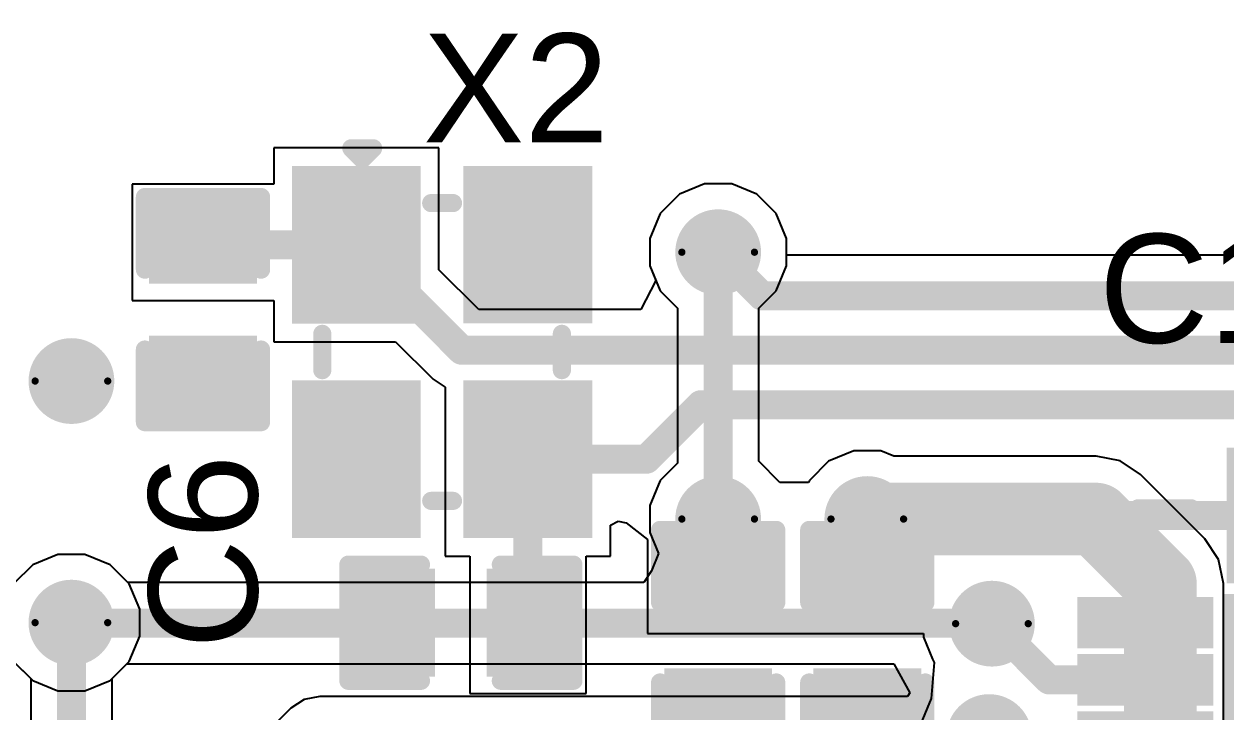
# Model space of a CAD drawing. Header units: inches. Extents: x -18 to 345, y -18 to 43.
# Drawn here: x -10.8 to -2.39, y 8.47 to 13.28 of the extents above; entities that cross this region are included whole.
import ezdxf

# ---------------------------------------------------------------- set-up
doc = ezdxf.new("R2010")
doc.units = ezdxf.units.IN
for name, color, linetype in [('Board Outline', 216, 'Continuous'), ('Bottom Layer', 5, 'Continuous'), ('Drill Drawing', 1, 'Continuous'), ('Top Layer', 1, 'Continuous'), ('Top Overlay', 2, 'Continuous'), ('Top Paste', 8, 'Continuous'), ('Top Solder', 216, 'Continuous'), ('Via Holes', 16, 'Continuous')]:
    doc.layers.add(name, color=color, linetype=linetype)
doc.styles.add('Arial', font='', dxfattribs={"height": 0.2})
doc.styles.get('Arial').set_extended_font_data('Arial')

# ---------------------------------------------------------------- blocks, each defined once
blk = doc.blocks.new('SMD2016_4P_3')
at = {"layer": 'Top Layer'}
for points in [[(-1.2500483, 0.1998725999999999), (-1.2500483, 0.9998709999999998), (-0.2500503000000001, 0.9998709999999998), (-0.2500502999999999, 0.1998726000000001)], [(0.2500528400000001, 0.2000249999999999), (0.2500528399999999, 1.0000234), (1.25005084, 1.0000234), (1.25005084, 0.2000250000000001)], [(-1.2499467, -1.0000234), (-1.2499467, -0.2000250000000001), (-0.2499487000000001, -0.2000249999999999), (-0.2499486999999999, -1.0000234)], [(0.2500528400000001, -0.9998709999999998), (0.2500528399999999, -0.1998726000000001), (1.25005084, -0.1998725999999999), (1.25005084, -0.9998709999999998)]]:
    blk.add_hatch(color=1, dxfattribs=at).paths.add_polyline_path(points)
at = {"layer": 'Top Paste'}
for points in [[(-1.2500483, 0.1998725999999999), (-1.2500483, 0.9998709999999998), (-0.2500503000000001, 0.9998709999999998), (-0.2500502999999999, 0.1998726000000001)], [(0.2500528400000001, 0.2000249999999999), (0.2500528399999999, 1.0000234), (1.25005084, 1.0000234), (1.25005084, 0.2000250000000001)], [(-1.2499467, -1.0000234), (-1.2499467, -0.2000250000000001), (-0.2499487000000001, -0.2000249999999999), (-0.2499486999999999, -1.0000234)], [(0.2500528400000001, -0.9998709999999998), (0.2500528399999999, -0.1998726000000001), (1.25005084, -0.1998725999999999), (1.25005084, -0.9998709999999998)]]:
    blk.add_hatch(color=8, dxfattribs=at).paths.add_polyline_path(points)
at = {"layer": 'Top Solder'}
for points in [[(-1.3008483, 0.1490725999999999), (-1.3008483, 1.050671), (-0.1992503, 1.050671), (-0.1992502999999999, 0.1490726000000001)], [(0.1992528400000001, 0.1492249999999999), (0.1992528399999999, 1.0508234), (1.30085084, 1.0508234), (1.30085084, 0.1492250000000001)], [(-1.3007467, -1.0508234), (-1.3007467, -0.1492250000000001), (-0.1991487000000001, -0.1492249999999999), (-0.1991486999999999, -1.0508234)], [(0.1992528400000001, -1.050671), (0.1992528399999999, -0.1490726000000001), (1.30085084, -0.1490725999999999), (1.30085084, -1.050671)]]:
    blk.add_hatch(color=216, dxfattribs=at).paths.add_polyline_path(points)
at = {"layer": 'Top Overlay', "const_width": 0.127}
for points in [[(0.127, 0.8382), (-0.127, 0.8382)], [(-1.0414, -0.0762), (-1.0414, 0.0762)], [(1.04140254, -0.0760476), (1.04140254, 0.0763524)], [(-1.3486765, -0.5588), (-1.4248765, -0.4826)], [(-1.4248765, -0.635), (-1.4248765, -0.4826)], [(-1.4248765, -0.635), (-1.3486765, -0.5588)], [(0.1271016, -0.8383524), (-0.1268984, -0.8383524)]]:
    blk.add_lwpolyline(points, dxfattribs=at)
at = {"layer": 'Top Overlay', "const_width": 0.0635}
for points in [[(-0.15875, 0.8382, 1), (-0.09525, 0.8382, 1)], [(0.09525, 0.8382, 1), (0.15875, 0.8382, 1)], [(-1.07315, 0.0762, 1), (-1.00965, 0.0762, 1)], [(1.00965254, 0.0763524, 1), (1.07315254, 0.0763524, 1)], [(-1.07315, -0.0762, 1), (-1.00965, -0.0762, 1)], [(1.00965254, -0.0760476, 1), (1.07315254, -0.0760476, 1)], [(-1.4566265, -0.4826, 1), (-1.3931265, -0.4826, 1)], [(-1.4566265, -0.4826, 1), (-1.3931265, -0.4826, 1)], [(-1.3804265, -0.5588, 1), (-1.3169265, -0.5588, 1)], [(-1.3804265, -0.5588, 1), (-1.3169265, -0.5588, 1)], [(-1.4566265, -0.635, 1), (-1.3931265, -0.635, 1)], [(-1.4566265, -0.635, 1), (-1.3931265, -0.635, 1)], [(-0.1586484, -0.8383524, 1), (-0.0951484, -0.8383524, 1)], [(0.0953516, -0.8383524, 1), (0.1588516, -0.8383524, 1)]]:
    blk.add_lwpolyline(points, format="xyb", close=True, dxfattribs=at)
blk = doc.blocks.new('QFN_48_EP_6_6__6')
at = {"layer": 'Top Layer'}
for points in [[(-2.31000046, 3.35500218), (-2.0900009, 3.35500218), (-2.0900009, 2.54500126), (-2.31000046, 2.54500126)], [(-1.90999872, 3.35500218), (-1.68999916, 3.35500218), (-1.68999916, 2.54500126), (-1.90999872, 2.54500126)], [(-1.50999952, 3.35500218), (-1.28999996, 3.35500218), (-1.28999996, 2.54500126), (-1.50999952, 2.54500126)], [(-1.11000032, 3.35500218), (-0.89000076, 3.35500218), (-0.89000076, 2.54500126), (-1.11000032, 2.54500126)], [(-0.7099985799999999, 3.35500218), (-0.48999902, 3.35500218), (-0.48999902, 2.54500126), (-0.7099985799999999, 2.54500126)], [(-0.30999938, 3.35500218), (-0.08999982, 3.35500218), (-0.08999982, 2.54500126), (-0.30999938, 2.54500126)], [(0.08999982, 3.35500218), (0.30999938, 3.35500218), (0.30999938, 2.54500126), (0.08999982, 2.54500126)], [(0.48999902, 3.35500218), (0.7099985799999999, 3.35500218), (0.7099985799999999, 2.54500126), (0.48999902, 2.54500126)], [(0.89000076, 3.35500218), (1.11000032, 3.35500218), (1.11000032, 2.54500126), (0.89000076, 2.54500126)], [(1.28999996, 3.35500218), (1.50999952, 3.35500218), (1.50999952, 2.54500126), (1.28999996, 2.54500126)], [(1.68999916, 3.35500218), (1.90999872, 3.35500218), (1.90999872, 2.54500126), (1.68999916, 2.54500126)], [(2.0900009, 3.35500218), (2.31000046, 3.35500218), (2.31000046, 2.54500126), (2.0900009, 2.54500126)], [(-3.35499964, 2.310003), (-2.54499872, 2.310003), (-2.54499872, 2.09000344), (-3.35499964, 2.09000344)], [(-2.30000048, 2.30000302), (2.30000048, 2.30000302), (2.30000048, -2.29999794), (-2.30000048, -2.29999794)], [(2.54499872, 2.310003), (3.35499964, 2.310003), (3.35499964, 2.09000344), (2.54499872, 2.09000344)], [(-3.35499964, 1.91000126), (-2.54499872, 1.91000126), (-2.54499872, 1.6900017), (-3.35499964, 1.6900017)], [(2.54499872, 1.91000126), (3.35499964, 1.91000126), (3.35499964, 1.6900017), (2.54499872, 1.6900017)], [(-3.35499964, 1.51000206), (-2.54499872, 1.51000206), (-2.54499872, 1.2900025), (-3.35499964, 1.2900025)], [(2.54499872, 1.51000206), (3.35499964, 1.51000206), (3.35499964, 1.2900025), (2.54499872, 1.2900025)], [(-3.35499964, 1.11000286), (-2.54499872, 1.11000286), (-2.54499872, 0.8900032999999999), (-3.35499964, 0.8900032999999999)], [(2.54499872, 1.11000286), (3.35499964, 1.11000286), (3.35499964, 0.8900032999999999), (2.54499872, 0.8900032999999999)], [(-3.35499964, 0.7100011199999999), (-2.54499872, 0.7100011199999999), (-2.54499872, 0.49000156), (-3.35499964, 0.49000156)], [(2.54499872, 0.7100011199999999), (3.35499964, 0.7100011199999999), (3.35499964, 0.49000156), (2.54499872, 0.49000156)], [(-3.35499964, 0.31000192), (-2.54499872, 0.31000192), (-2.54499872, 0.09000236), (-3.35499964, 0.09000236)], [(2.54499872, 0.31000192), (3.35499964, 0.31000192), (3.35499964, 0.09000236), (2.54499872, 0.09000236)], [(-3.35499964, -0.08999728), (-2.54499872, -0.08999728), (-2.54499872, -0.30999684), (-3.35499964, -0.30999684)], [(2.54499872, -0.08999728), (3.35499964, -0.08999728), (3.35499964, -0.30999684), (2.54499872, -0.30999684)], [(-3.35499964, -0.48999648), (-2.54499872, -0.48999648), (-2.54499872, -0.7099960399999999), (-3.35499964, -0.7099960399999999)], [(2.54499872, -0.48999648), (3.35499964, -0.48999648), (3.35499964, -0.7099960399999999), (2.54499872, -0.7099960399999999)], [(-3.35499964, -0.8899982200000001), (-2.54499872, -0.8899982200000001), (-2.54499872, -1.10999778), (-3.35499964, -1.10999778)], [(2.54499872, -0.8899982200000001), (3.35499964, -0.8899982200000001), (3.35499964, -1.10999778), (2.54499872, -1.10999778)], [(-3.35499964, -1.28999742), (-2.54499872, -1.28999742), (-2.54499872, -1.50999698), (-3.35499964, -1.50999698)], [(2.54499872, -1.28999742), (3.35499964, -1.28999742), (3.35499964, -1.50999698), (2.54499872, -1.50999698)], [(-3.35499964, -1.68999662), (-2.54499872, -1.68999662), (-2.54499872, -1.90999618), (-3.35499964, -1.90999618)], [(2.54499872, -1.68999662), (3.35499964, -1.68999662), (3.35499964, -1.90999618), (2.54499872, -1.90999618)], [(-3.35499964, -2.08999836), (-2.54499872, -2.08999836), (-2.54499872, -2.30999792), (-3.35499964, -2.30999792)], [(2.54499872, -2.08999836), (3.35499964, -2.08999836), (3.35499964, -2.30999792), (2.54499872, -2.30999792)], [(-2.31000046, -2.54499618), (-2.0900009, -2.54499618), (-2.0900009, -3.3549971), (-2.31000046, -3.3549971)], [(-1.90999872, -2.54499618), (-1.68999916, -2.54499618), (-1.68999916, -3.3549971), (-1.90999872, -3.3549971)], [(-1.50999952, -2.54499618), (-1.28999996, -2.54499618), (-1.28999996, -3.3549971), (-1.50999952, -3.3549971)], [(-1.11000032, -2.54499618), (-0.89000076, -2.54499618), (-0.89000076, -3.3549971), (-1.11000032, -3.3549971)], [(-0.7099985799999999, -2.54499618), (-0.48999902, -2.54499618), (-0.48999902, -3.3549971), (-0.7099985799999999, -3.3549971)], [(-0.30999938, -2.54499618), (-0.08999982, -2.54499618), (-0.08999982, -3.3549971), (-0.30999938, -3.3549971)], [(0.08999982, -2.54499618), (0.30999938, -2.54499618), (0.30999938, -3.3549971), (0.08999982, -3.3549971)], [(0.48999902, -2.54499618), (0.7099985799999999, -2.54499618), (0.7099985799999999, -3.3549971), (0.48999902, -3.3549971)], [(0.89000076, -2.54499618), (1.11000032, -2.54499618), (1.11000032, -3.3549971), (0.89000076, -3.3549971)], [(1.28999996, -2.54499618), (1.50999952, -2.54499618), (1.50999952, -3.3549971), (1.28999996, -3.3549971)], [(1.68999916, -2.54499618), (1.90999872, -2.54499618), (1.90999872, -3.3549971), (1.68999916, -3.3549971)], [(2.0900009, -2.54499618), (2.31000046, -2.54499618), (2.31000046, -3.3549971), (2.0900009, -3.3549971)]]:
    blk.add_hatch(color=1, dxfattribs=at).paths.add_polyline_path(points)
at = {"layer": 'Top Paste'}
for points in [[(-2.31000046, 3.35500218), (-2.0900009, 3.35500218), (-2.0900009, 2.54500126), (-2.31000046, 2.54500126)], [(-1.90999872, 3.35500218), (-1.68999916, 3.35500218), (-1.68999916, 2.54500126), (-1.90999872, 2.54500126)], [(-1.50999952, 3.35500218), (-1.28999996, 3.35500218), (-1.28999996, 2.54500126), (-1.50999952, 2.54500126)], [(-1.11000032, 3.35500218), (-0.89000076, 3.35500218), (-0.89000076, 2.54500126), (-1.11000032, 2.54500126)], [(-0.7099985799999999, 3.35500218), (-0.48999902, 3.35500218), (-0.48999902, 2.54500126), (-0.7099985799999999, 2.54500126)], [(-0.30999938, 3.35500218), (-0.08999982, 3.35500218), (-0.08999982, 2.54500126), (-0.30999938, 2.54500126)], [(0.08999982, 3.35500218), (0.30999938, 3.35500218), (0.30999938, 2.54500126), (0.08999982, 2.54500126)], [(0.48999902, 3.35500218), (0.7099985799999999, 3.35500218), (0.7099985799999999, 2.54500126), (0.48999902, 2.54500126)], [(0.89000076, 3.35500218), (1.11000032, 3.35500218), (1.11000032, 2.54500126), (0.89000076, 2.54500126)], [(1.28999996, 3.35500218), (1.50999952, 3.35500218), (1.50999952, 2.54500126), (1.28999996, 2.54500126)], [(1.68999916, 3.35500218), (1.90999872, 3.35500218), (1.90999872, 2.54500126), (1.68999916, 2.54500126)], [(2.0900009, 3.35500218), (2.31000046, 3.35500218), (2.31000046, 2.54500126), (2.0900009, 2.54500126)], [(-3.35499964, 2.310003), (-2.54499872, 2.310003), (-2.54499872, 2.09000344), (-3.35499964, 2.09000344)], [(2.54499872, 2.310003), (3.35499964, 2.310003), (3.35499964, 2.09000344), (2.54499872, 2.09000344)], [(-3.35499964, 1.91000126), (-2.54499872, 1.91000126), (-2.54499872, 1.6900017), (-3.35499964, 1.6900017)], [(2.54499872, 1.91000126), (3.35499964, 1.91000126), (3.35499964, 1.6900017), (2.54499872, 1.6900017)], [(-3.35499964, 1.51000206), (-2.54499872, 1.51000206), (-2.54499872, 1.2900025), (-3.35499964, 1.2900025)], [(2.54499872, 1.51000206), (3.35499964, 1.51000206), (3.35499964, 1.2900025), (2.54499872, 1.2900025)], [(-3.35499964, 1.11000286), (-2.54499872, 1.11000286), (-2.54499872, 0.8900032999999999), (-3.35499964, 0.8900032999999999)], [(2.54499872, 1.11000286), (3.35499964, 1.11000286), (3.35499964, 0.8900032999999999), (2.54499872, 0.8900032999999999)], [(-3.35499964, 0.7100011199999999), (-2.54499872, 0.7100011199999999), (-2.54499872, 0.49000156), (-3.35499964, 0.49000156)], [(2.54499872, 0.7100011199999999), (3.35499964, 0.7100011199999999), (3.35499964, 0.49000156), (2.54499872, 0.49000156)], [(-3.35499964, 0.31000192), (-2.54499872, 0.31000192), (-2.54499872, 0.09000236), (-3.35499964, 0.09000236)], [(2.54499872, 0.31000192), (3.35499964, 0.31000192), (3.35499964, 0.09000236), (2.54499872, 0.09000236)], [(-3.35499964, -0.08999728), (-2.54499872, -0.08999728), (-2.54499872, -0.30999684), (-3.35499964, -0.30999684)], [(2.54499872, -0.08999728), (3.35499964, -0.08999728), (3.35499964, -0.30999684), (2.54499872, -0.30999684)], [(-3.35499964, -0.48999648), (-2.54499872, -0.48999648), (-2.54499872, -0.7099960399999999), (-3.35499964, -0.7099960399999999)], [(2.54499872, -0.48999648), (3.35499964, -0.48999648), (3.35499964, -0.7099960399999999), (2.54499872, -0.7099960399999999)], [(-3.35499964, -0.8899982200000001), (-2.54499872, -0.8899982200000001), (-2.54499872, -1.10999778), (-3.35499964, -1.10999778)], [(2.54499872, -0.8899982200000001), (3.35499964, -0.8899982200000001), (3.35499964, -1.10999778), (2.54499872, -1.10999778)], [(-3.35499964, -1.28999742), (-2.54499872, -1.28999742), (-2.54499872, -1.50999698), (-3.35499964, -1.50999698)], [(2.54499872, -1.28999742), (3.35499964, -1.28999742), (3.35499964, -1.50999698), (2.54499872, -1.50999698)], [(-3.35499964, -1.68999662), (-2.54499872, -1.68999662), (-2.54499872, -1.90999618), (-3.35499964, -1.90999618)], [(2.54499872, -1.68999662), (3.35499964, -1.68999662), (3.35499964, -1.90999618), (2.54499872, -1.90999618)], [(-3.35499964, -2.08999836), (-2.54499872, -2.08999836), (-2.54499872, -2.30999792), (-3.35499964, -2.30999792)], [(2.54499872, -2.08999836), (3.35499964, -2.08999836), (3.35499964, -2.30999792), (2.54499872, -2.30999792)], [(-2.31000046, -2.54499618), (-2.0900009, -2.54499618), (-2.0900009, -3.3549971), (-2.31000046, -3.3549971)], [(-1.90999872, -2.54499618), (-1.68999916, -2.54499618), (-1.68999916, -3.3549971), (-1.90999872, -3.3549971)], [(-1.50999952, -2.54499618), (-1.28999996, -2.54499618), (-1.28999996, -3.3549971), (-1.50999952, -3.3549971)], [(-1.11000032, -2.54499618), (-0.89000076, -2.54499618), (-0.89000076, -3.3549971), (-1.11000032, -3.3549971)], [(-0.7099985799999999, -2.54499618), (-0.48999902, -2.54499618), (-0.48999902, -3.3549971), (-0.7099985799999999, -3.3549971)], [(-0.30999938, -2.54499618), (-0.08999982, -2.54499618), (-0.08999982, -3.3549971), (-0.30999938, -3.3549971)], [(0.08999982, -2.54499618), (0.30999938, -2.54499618), (0.30999938, -3.3549971), (0.08999982, -3.3549971)], [(0.48999902, -2.54499618), (0.7099985799999999, -2.54499618), (0.7099985799999999, -3.3549971), (0.48999902, -3.3549971)], [(0.89000076, -2.54499618), (1.11000032, -2.54499618), (1.11000032, -3.3549971), (0.89000076, -3.3549971)], [(1.28999996, -2.54499618), (1.50999952, -2.54499618), (1.50999952, -3.3549971), (1.28999996, -3.3549971)], [(1.68999916, -2.54499618), (1.90999872, -2.54499618), (1.90999872, -3.3549971), (1.68999916, -3.3549971)], [(2.0900009, -2.54499618), (2.31000046, -2.54499618), (2.31000046, -3.3549971), (2.0900009, -3.3549971)]]:
    blk.add_hatch(color=8, dxfattribs=at).paths.add_polyline_path(points)
at = {"layer": 'Top Solder'}
for points in [[(-2.38000032, 3.42500204), (-2.02000104, 3.42500204), (-2.02000104, 2.4750014), (-2.38000032, 2.4750014)], [(-1.97999858, 3.42500204), (-1.6199993, 3.42500204), (-1.6199993, 2.4750014), (-1.97999858, 2.4750014)], [(-1.57999938, 3.42500204), (-1.2200001, 3.42500204), (-1.2200001, 2.4750014), (-1.57999938, 2.4750014)], [(-1.18000018, 3.42500204), (-0.8200008999999999, 3.42500204), (-0.8200008999999999, 2.4750014), (-1.18000018, 2.4750014)], [(-0.77999844, 3.42500204), (-0.4199991599999999, 3.42500204), (-0.4199991599999999, 2.4750014), (-0.77999844, 2.4750014)], [(-0.37999924, 3.42500204), (-0.01999996, 3.42500204), (-0.01999996, 2.4750014), (-0.37999924, 2.4750014)], [(0.01999996, 3.42500204), (0.37999924, 3.42500204), (0.37999924, 2.4750014), (0.01999996, 2.4750014)], [(0.4199991599999999, 3.42500204), (0.77999844, 3.42500204), (0.77999844, 2.4750014), (0.4199991599999999, 2.4750014)], [(0.8200008999999999, 3.42500204), (1.18000018, 3.42500204), (1.18000018, 2.4750014), (0.8200008999999999, 2.4750014)], [(1.2200001, 3.42500204), (1.57999938, 3.42500204), (1.57999938, 2.4750014), (1.2200001, 2.4750014)], [(1.6199993, 3.42500204), (1.97999858, 3.42500204), (1.97999858, 2.4750014), (1.6199993, 2.4750014)], [(2.02000104, 3.42500204), (2.38000032, 3.42500204), (2.38000032, 2.4750014), (2.02000104, 2.4750014)], [(-3.4249995, 2.38000286), (-2.47499886, 2.38000286), (-2.47499886, 2.02000358), (-3.4249995, 2.02000358)], [(-2.40160048, 2.40160302), (2.40160048, 2.40160302), (2.40160048, -2.40159794), (-2.40160048, -2.40159794)], [(2.47499886, 2.38000286), (3.4249995, 2.38000286), (3.4249995, 2.02000358), (2.47499886, 2.02000358)], [(-3.4249995, 1.98000112), (-2.47499886, 1.98000112), (-2.47499886, 1.62000184), (-3.4249995, 1.62000184)], [(2.47499886, 1.98000112), (3.4249995, 1.98000112), (3.4249995, 1.62000184), (2.47499886, 1.62000184)], [(-3.4249995, 1.58000192), (-2.47499886, 1.58000192), (-2.47499886, 1.22000264), (-3.4249995, 1.22000264)], [(2.47499886, 1.58000192), (3.4249995, 1.58000192), (3.4249995, 1.22000264), (2.47499886, 1.22000264)], [(-3.4249995, 1.18000272), (-2.47499886, 1.18000272), (-2.47499886, 0.82000344), (-3.4249995, 0.82000344)], [(2.47499886, 1.18000272), (3.4249995, 1.18000272), (3.4249995, 0.82000344), (2.47499886, 0.82000344)], [(-3.4249995, 0.78000098), (-2.47499886, 0.78000098), (-2.47499886, 0.4200017), (-3.4249995, 0.4200017)], [(2.47499886, 0.78000098), (3.4249995, 0.78000098), (3.4249995, 0.4200017), (2.47499886, 0.4200017)], [(-3.4249995, 0.38000178), (-2.47499886, 0.38000178), (-2.47499886, 0.0200025), (-3.4249995, 0.0200025)], [(2.47499886, 0.38000178), (3.4249995, 0.38000178), (3.4249995, 0.0200025), (2.47499886, 0.0200025)], [(-3.4249995, -0.01999742), (-2.47499886, -0.01999742), (-2.47499886, -0.3799967), (-3.4249995, -0.3799967)], [(2.47499886, -0.01999742), (3.4249995, -0.01999742), (3.4249995, -0.3799967), (2.47499886, -0.3799967)], [(-3.4249995, -0.4199966199999999), (-2.47499886, -0.4199966199999999), (-2.47499886, -0.7799959), (-3.4249995, -0.7799959)], [(2.47499886, -0.4199966199999999), (3.4249995, -0.4199966199999999), (3.4249995, -0.7799959), (2.47499886, -0.7799959)], [(-3.4249995, -0.8199983599999999), (-2.47499886, -0.8199983599999999), (-2.47499886, -1.17999764), (-3.4249995, -1.17999764)], [(2.47499886, -0.8199983599999999), (3.4249995, -0.8199983599999999), (3.4249995, -1.17999764), (2.47499886, -1.17999764)], [(-3.4249995, -1.21999756), (-2.47499886, -1.21999756), (-2.47499886, -1.57999684), (-3.4249995, -1.57999684)], [(2.47499886, -1.21999756), (3.4249995, -1.21999756), (3.4249995, -1.57999684), (2.47499886, -1.57999684)], [(-3.4249995, -1.61999676), (-2.47499886, -1.61999676), (-2.47499886, -1.97999604), (-3.4249995, -1.97999604)], [(2.47499886, -1.61999676), (3.4249995, -1.61999676), (3.4249995, -1.97999604), (2.47499886, -1.97999604)], [(-3.4249995, -2.0199985), (-2.47499886, -2.0199985), (-2.47499886, -2.37999778), (-3.4249995, -2.37999778)], [(2.47499886, -2.0199985), (3.4249995, -2.0199985), (3.4249995, -2.37999778), (2.47499886, -2.37999778)], [(-2.38000032, -2.47499632), (-2.02000104, -2.47499632), (-2.02000104, -3.42499696), (-2.38000032, -3.42499696)], [(-1.97999858, -2.47499632), (-1.6199993, -2.47499632), (-1.6199993, -3.42499696), (-1.97999858, -3.42499696)], [(-1.57999938, -2.47499632), (-1.2200001, -2.47499632), (-1.2200001, -3.42499696), (-1.57999938, -3.42499696)], [(-1.18000018, -2.47499632), (-0.8200008999999999, -2.47499632), (-0.8200008999999999, -3.42499696), (-1.18000018, -3.42499696)], [(-0.77999844, -2.47499632), (-0.4199991599999999, -2.47499632), (-0.4199991599999999, -3.42499696), (-0.77999844, -3.42499696)], [(-0.37999924, -2.47499632), (-0.01999996, -2.47499632), (-0.01999996, -3.42499696), (-0.37999924, -3.42499696)], [(0.01999996, -2.47499632), (0.37999924, -2.47499632), (0.37999924, -3.42499696), (0.01999996, -3.42499696)], [(0.4199991599999999, -2.47499632), (0.77999844, -2.47499632), (0.77999844, -3.42499696), (0.4199991599999999, -3.42499696)], [(0.8200008999999999, -2.47499632), (1.18000018, -2.47499632), (1.18000018, -3.42499696), (0.8200008999999999, -3.42499696)], [(1.2200001, -2.47499632), (1.57999938, -2.47499632), (1.57999938, -3.42499696), (1.2200001, -3.42499696)], [(1.6199993, -2.47499632), (1.97999858, -2.47499632), (1.97999858, -3.42499696), (1.6199993, -3.42499696)], [(2.02000104, -2.47499632), (2.38000032, -2.47499632), (2.38000032, -3.42499696), (2.02000104, -3.42499696)]]:
    blk.add_hatch(color=216, dxfattribs=at).paths.add_polyline_path(points)
at = {"layer": 'Top Overlay', "const_width": 0.127}
for points in [[(-2.99999908, 3.00000162), (-2.99999908, 2.63000236)], [(-2.99999908, 3.00000162), (-2.62999982, 3.00000162)], [(2.62999982, 3.00000162), (2.99999908, 3.00000162)], [(2.99999908, 3.00000162), (2.99999908, 2.63000236)], [(-3.61039918, 2.30160322), (-3.53419918, 2.22540322)], [(-3.61039918, 2.30160322), (-3.61039918, 2.14920322)], [(-3.53419918, 2.22540322), (-3.61039918, 2.14920322)], [(-2.99999908, -2.62999728), (-2.99999908, -2.99999654)], [(2.99999908, -2.62999728), (2.99999908, -2.99999654)], [(-2.99999908, -2.99999654), (-2.62999982, -2.99999654)], [(2.62999982, -2.99999654), (2.99999908, -2.99999654)]]:
    blk.add_lwpolyline(points, dxfattribs=at)
at = {"layer": 'Top Overlay', "const_width": 0.0635}
for points in [[(-3.03174908, 3.00000162, 1), (-2.96824908, 3.00000162, 1)], [(-3.03174908, 3.00000162, 1), (-2.96824908, 3.00000162, 1)], [(-2.66174982, 3.00000162, 1), (-2.59824982, 3.00000162, 1)], [(2.59824982, 3.00000162, 1), (2.66174982, 3.00000162, 1)], [(2.96824908, 3.00000162, 1), (3.03174908, 3.00000162, 1)], [(2.96824908, 3.00000162, 1), (3.03174908, 3.00000162, 1)], [(-3.03174908, 2.63000236, 1), (-2.96824908, 2.63000236, 1)], [(2.96824908, 2.63000236, 1), (3.03174908, 2.63000236, 1)], [(-3.64214918, 2.30160322, 1), (-3.57864918, 2.30160322, 1)], [(-3.64214918, 2.30160322, 1), (-3.57864918, 2.30160322, 1)], [(-3.56594918, 2.22540322, 1), (-3.50244918, 2.22540322, 1)], [(-3.56594918, 2.22540322, 1), (-3.50244918, 2.22540322, 1)], [(-3.64214918, 2.14920322, 1), (-3.57864918, 2.14920322, 1)], [(-3.64214918, 2.14920322, 1), (-3.57864918, 2.14920322, 1)], [(-3.03174908, -2.62999728, 1), (-2.96824908, -2.62999728, 1)], [(2.96824908, -2.62999728, 1), (3.03174908, -2.62999728, 1)], [(-3.03174908, -2.99999654, 1), (-2.96824908, -2.99999654, 1)], [(-3.03174908, -2.99999654, 1), (-2.96824908, -2.99999654, 1)], [(-2.66174982, -2.99999654, 1), (-2.59824982, -2.99999654, 1)], [(2.59824982, -2.99999654, 1), (2.66174982, -2.99999654, 1)], [(2.96824908, -2.99999654, 1), (3.03174908, -2.99999654, 1)], [(2.96824908, -2.99999654, 1), (3.03174908, -2.99999654, 1)]]:
    blk.add_lwpolyline(points, format="xyb", close=True, dxfattribs=at)
blk = doc.blocks.new('C___0402_33')
at = {"layer": 'Top Layer'}
for points in [[(-0.6985, -0.3175), (-0.6985, 0.3174999999999999), (-0.2413000000000001, 0.3175), (-0.2412999999999999, -0.3174999999999999)], [(0.2413000000000001, -0.3175), (0.2412999999999999, 0.3174999999999999), (0.6985, 0.3175), (0.6985, -0.3174999999999999)]]:
    blk.add_hatch(color=1, dxfattribs=at).paths.add_polyline_path(points)
at = {"layer": 'Top Paste'}
for points in [[(-0.6985, -0.3175), (-0.6985, 0.3174999999999999), (-0.2413000000000001, 0.3175), (-0.2412999999999999, -0.3174999999999999)], [(0.2413000000000001, -0.3175), (0.2412999999999999, 0.3174999999999999), (0.6985, 0.3175), (0.6985, -0.3174999999999999)]]:
    blk.add_hatch(color=8, dxfattribs=at).paths.add_polyline_path(points)
at = {"layer": 'Top Solder'}
for points in [[(-0.7584998799999999, -0.3774998800000001), (-0.7584998799999999, 0.3774998799999999), (-0.1813001200000001, 0.3774998800000001), (-0.1813001199999999, -0.3774998799999999)], [(0.1813001200000001, -0.3774998800000001), (0.1813001199999999, 0.3774998799999999), (0.7584998799999999, 0.3774998800000001), (0.7584998799999999, -0.3774998799999999)]]:
    blk.add_hatch(color=216, dxfattribs=at).paths.add_polyline_path(points)
at = {"layer": 'Top Overlay', "const_width": 0.127}
for points in [[(-0.7874, -0.4064), (-0.7874, 0.4064)], [(-0.2794, 0.4064), (-0.7874, 0.4064)], [(0.7874, 0.4064), (0.2794, 0.4064)], [(0.7874, -0.4064), (0.7874, 0.4064)], [(-0.2794, -0.4064), (-0.7874, -0.4064)], [(0.7874, -0.4064), (0.2794, -0.4064)]]:
    blk.add_lwpolyline(points, dxfattribs=at)
at = {"layer": 'Top Overlay', "const_width": 0.0635}
for points in [[(-0.8191499999999999, 0.4064, 1), (-0.7556499999999999, 0.4064, 1)], [(-0.8191499999999999, 0.4064, 1), (-0.7556499999999999, 0.4064, 1)], [(-0.31115, 0.4064, 1), (-0.24765, 0.4064, 1)], [(0.24765, 0.4064, 1), (0.31115, 0.4064, 1)], [(0.7556499999999999, 0.4064, 1), (0.8191499999999999, 0.4064, 1)], [(0.7556499999999999, 0.4064, 1), (0.8191499999999999, 0.4064, 1)], [(-0.8191499999999999, -0.4064, 1), (-0.7556499999999999, -0.4064, 1)], [(-0.8191499999999999, -0.4064, 1), (-0.7556499999999999, -0.4064, 1)], [(-0.31115, -0.4064, 1), (-0.24765, -0.4064, 1)], [(0.24765, -0.4064, 1), (0.31115, -0.4064, 1)], [(0.7556499999999999, -0.4064, 1), (0.8191499999999999, -0.4064, 1)], [(0.7556499999999999, -0.4064, 1), (0.8191499999999999, -0.4064, 1)]]:
    blk.add_lwpolyline(points, format="xyb", close=True, dxfattribs=at)
blk = doc.blocks.new('____0402_35')
at = {"layer": 'Top Layer'}
for points in [[(-0.6985, -0.3175), (-0.6985, 0.3175), (-0.2412999999999999, 0.3175), (-0.2413, -0.3175)], [(0.2412999999999999, -0.3175), (0.2413, 0.3175), (0.6985, 0.3175), (0.6985, -0.3175)]]:
    blk.add_hatch(color=1, dxfattribs=at).paths.add_polyline_path(points)
at = {"layer": 'Top Paste'}
for points in [[(-0.6985, -0.3175), (-0.6985, 0.3175), (-0.2412999999999999, 0.3175), (-0.2413, -0.3175)], [(0.2412999999999999, -0.3175), (0.2413, 0.3175), (0.6985, 0.3175), (0.6985, -0.3175)]]:
    blk.add_hatch(color=8, dxfattribs=at).paths.add_polyline_path(points)
at = {"layer": 'Top Solder'}
for points in [[(-0.7584998799999999, -0.37749988), (-0.7584998799999999, 0.37749988), (-0.18130012, 0.37749988), (-0.18130012, -0.37749988)], [(0.18130012, -0.37749988), (0.18130012, 0.37749988), (0.7584998799999999, 0.37749988), (0.7584998799999999, -0.37749988)]]:
    blk.add_hatch(color=216, dxfattribs=at).paths.add_polyline_path(points)
at = {"layer": 'Top Overlay', "const_width": 0.127}
for points in [[(-0.7874, 0.4064), (-0.7874, -0.4064)], [(-0.7874, 0.4064), (-0.2794, 0.4064)], [(0.2794, 0.4064), (0.7874, 0.4064)], [(0.7874, 0.4064), (0.7874, -0.4064)], [(-0.7874, -0.4064), (-0.2794, -0.4064)], [(0.2794, -0.4064), (0.7874, -0.4064)]]:
    blk.add_lwpolyline(points, dxfattribs=at)
at = {"layer": 'Top Overlay', "const_width": 0.0635}
for points in [[(-0.8191499999999999, 0.4064, 1), (-0.7556499999999999, 0.4064, 1)], [(-0.8191499999999999, 0.4064, 1), (-0.7556499999999999, 0.4064, 1)], [(-0.31115, 0.4064, 1), (-0.24765, 0.4064, 1)], [(0.24765, 0.4064, 1), (0.31115, 0.4064, 1)], [(0.7556499999999999, 0.4064, 1), (0.8191499999999999, 0.4064, 1)], [(0.7556499999999999, 0.4064, 1), (0.8191499999999999, 0.4064, 1)], [(-0.8191499999999999, -0.4064, 1), (-0.7556499999999999, -0.4064, 1)], [(-0.8191499999999999, -0.4064, 1), (-0.7556499999999999, -0.4064, 1)], [(-0.31115, -0.4064, 1), (-0.24765, -0.4064, 1)], [(0.24765, -0.4064, 1), (0.31115, -0.4064, 1)], [(0.7556499999999999, -0.4064, 1), (0.8191499999999999, -0.4064, 1)], [(0.7556499999999999, -0.4064, 1), (0.8191499999999999, -0.4064, 1)]]:
    blk.add_lwpolyline(points, format="xyb", close=True, dxfattribs=at)
blk = doc.blocks.new('C___0402_37')
at = {"layer": 'Top Layer'}
for points in [[(-0.6985, -0.3175), (-0.6985, 0.3175), (-0.2412999999999999, 0.3175), (-0.2413, -0.3175)], [(0.2412999999999999, -0.3175), (0.2413, 0.3175), (0.6985, 0.3175), (0.6985, -0.3175)]]:
    blk.add_hatch(color=1, dxfattribs=at).paths.add_polyline_path(points)
at = {"layer": 'Top Paste'}
for points in [[(-0.6985, -0.3175), (-0.6985, 0.3175), (-0.2412999999999999, 0.3175), (-0.2413, -0.3175)], [(0.2412999999999999, -0.3175), (0.2413, 0.3175), (0.6985, 0.3175), (0.6985, -0.3175)]]:
    blk.add_hatch(color=8, dxfattribs=at).paths.add_polyline_path(points)
at = {"layer": 'Top Solder'}
for points in [[(-0.7584998799999999, -0.37749988), (-0.7584998799999999, 0.37749988), (-0.18130012, 0.37749988), (-0.18130012, -0.37749988)], [(0.18130012, -0.37749988), (0.18130012, 0.37749988), (0.7584998799999999, 0.37749988), (0.7584998799999999, -0.37749988)]]:
    blk.add_hatch(color=216, dxfattribs=at).paths.add_polyline_path(points)
at = {"layer": 'Top Overlay', "const_width": 0.127}
for points in [[(-0.7874, -0.4064), (-0.7874, 0.4064)], [(-0.7874, 0.4064), (-0.2794, 0.4064)], [(0.2794, 0.4064), (0.7874, 0.4064)], [(0.7874, -0.4064), (0.7874, 0.4064)], [(-0.7874, -0.4064), (-0.2794, -0.4064)], [(0.2794, -0.4064), (0.7874, -0.4064)]]:
    blk.add_lwpolyline(points, dxfattribs=at)
at = {"layer": 'Top Overlay', "const_width": 0.0635}
for points in [[(-0.8191499999999999, 0.4064, 1), (-0.7556499999999999, 0.4064, 1)], [(-0.8191499999999999, 0.4064, 1), (-0.7556499999999999, 0.4064, 1)], [(-0.31115, 0.4064, 1), (-0.24765, 0.4064, 1)], [(0.24765, 0.4064, 1), (0.31115, 0.4064, 1)], [(0.7556499999999999, 0.4064, 1), (0.8191499999999999, 0.4064, 1)], [(0.7556499999999999, 0.4064, 1), (0.8191499999999999, 0.4064, 1)], [(-0.8191499999999999, -0.4064, 1), (-0.7556499999999999, -0.4064, 1)], [(-0.8191499999999999, -0.4064, 1), (-0.7556499999999999, -0.4064, 1)], [(-0.31115, -0.4064, 1), (-0.24765, -0.4064, 1)], [(0.24765, -0.4064, 1), (0.31115, -0.4064, 1)], [(0.7556499999999999, -0.4064, 1), (0.8191499999999999, -0.4064, 1)], [(0.7556499999999999, -0.4064, 1), (0.8191499999999999, -0.4064, 1)]]:
    blk.add_lwpolyline(points, format="xyb", close=True, dxfattribs=at)
blk = doc.blocks.new('C___0402_38')
at = {"layer": 'Top Layer'}
for points in [[(-0.6985, -0.3175), (-0.6985, 0.3175), (-0.2412999999999999, 0.3175), (-0.2413, -0.3175)], [(0.2412999999999999, -0.3175), (0.2413, 0.3175), (0.6985, 0.3175), (0.6985, -0.3175)]]:
    blk.add_hatch(color=1, dxfattribs=at).paths.add_polyline_path(points)
at = {"layer": 'Top Paste'}
for points in [[(-0.6985, -0.3175), (-0.6985, 0.3175), (-0.2412999999999999, 0.3175), (-0.2413, -0.3175)], [(0.2412999999999999, -0.3175), (0.2413, 0.3175), (0.6985, 0.3175), (0.6985, -0.3175)]]:
    blk.add_hatch(color=8, dxfattribs=at).paths.add_polyline_path(points)
at = {"layer": 'Top Solder'}
for points in [[(-0.7584998799999999, -0.37749988), (-0.7584998799999999, 0.37749988), (-0.18130012, 0.37749988), (-0.18130012, -0.37749988)], [(0.18130012, -0.37749988), (0.18130012, 0.37749988), (0.7584998799999999, 0.37749988), (0.7584998799999999, -0.37749988)]]:
    blk.add_hatch(color=216, dxfattribs=at).paths.add_polyline_path(points)
at = {"layer": 'Top Overlay', "const_width": 0.127}
for points in [[(-0.7874, 0.4064), (-0.7874, -0.4064)], [(-0.7874, 0.4064), (-0.2794, 0.4064)], [(0.2794, 0.4064), (0.7874, 0.4064)], [(0.7874, 0.4064), (0.7874, -0.4064)], [(-0.7874, -0.4064), (-0.2794, -0.4064)], [(0.2794, -0.4064), (0.7874, -0.4064)]]:
    blk.add_lwpolyline(points, dxfattribs=at)
at = {"layer": 'Top Overlay', "const_width": 0.0635}
for points in [[(-0.8191499999999999, 0.4064, 1), (-0.7556499999999999, 0.4064, 1)], [(-0.8191499999999999, 0.4064, 1), (-0.7556499999999999, 0.4064, 1)], [(-0.31115, 0.4064, 1), (-0.24765, 0.4064, 1)], [(0.24765, 0.4064, 1), (0.31115, 0.4064, 1)], [(0.7556499999999999, 0.4064, 1), (0.8191499999999999, 0.4064, 1)], [(0.7556499999999999, 0.4064, 1), (0.8191499999999999, 0.4064, 1)], [(-0.8191499999999999, -0.4064, 1), (-0.7556499999999999, -0.4064, 1)], [(-0.8191499999999999, -0.4064, 1), (-0.7556499999999999, -0.4064, 1)], [(-0.31115, -0.4064, 1), (-0.24765, -0.4064, 1)], [(0.24765, -0.4064, 1), (0.31115, -0.4064, 1)], [(0.7556499999999999, -0.4064, 1), (0.8191499999999999, -0.4064, 1)], [(0.7556499999999999, -0.4064, 1), (0.8191499999999999, -0.4064, 1)]]:
    blk.add_lwpolyline(points, format="xyb", close=True, dxfattribs=at)

msp = doc.modelspace()

# ---------------------------------------------------------------- hatches: boundary and pattern name
at = {"layer": 'Bottom Layer'}
h = msp.add_hatch(color=5, dxfattribs=at)
edge = h.paths.add_edge_path()
edge.add_arc((-5.93892132, 11.684), 0.2999994, 0, 360)
h = msp.add_hatch(color=5, dxfattribs=at)
edge = h.paths.add_edge_path()
edge.add_arc((-10.46449774, 10.78294008), 0.2999994, 0, 360)
h = msp.add_hatch(color=5, dxfattribs=at)
edge = h.paths.add_edge_path()
edge.add_arc((-5.93892132, 9.81785184), 0.2999994, 0, 360)
h = msp.add_hatch(color=5, dxfattribs=at)
edge = h.paths.add_edge_path()
edge.add_arc((-4.89542074, 9.81785184), 0.2999994, 0, 360)
h = msp.add_hatch(color=5, dxfattribs=at)
edge = h.paths.add_edge_path()
edge.add_arc((-10.4648, 9.0932), 0.2999994, 0, 360)
h = msp.add_hatch(color=5, dxfattribs=at)
edge = h.paths.add_edge_path()
edge.add_arc((-4.02332444, 9.08605244), 0.2999994, 0, 360)
h = msp.add_hatch(color=5, dxfattribs=at)
edge = h.paths.add_edge_path()
edge.add_arc((-4.042717339999999, 8.2928968), 0.2999994, 0, 360)
at = {"layer": 'Top Layer'}
h = msp.add_hatch(color=1, dxfattribs=at)
edge = h.paths.add_edge_path()
edge.add_arc((-5.93892132, 11.684), 0.2999994, 0, 360)
h = msp.add_hatch(color=1, dxfattribs=at)
edge = h.paths.add_edge_path()
edge.add_arc((-10.46449774, 10.78294008), 0.2999994, 0, 360)
h = msp.add_hatch(color=1, dxfattribs=at)
edge = h.paths.add_edge_path()
edge.add_arc((-5.93892132, 9.81785184), 0.2999994, 0, 360)
h = msp.add_hatch(color=1, dxfattribs=at)
edge = h.paths.add_edge_path()
edge.add_arc((-4.89542074, 9.81785184), 0.2999994, 0, 360)
h = msp.add_hatch(color=1, dxfattribs=at)
edge = h.paths.add_edge_path()
edge.add_arc((-10.4648, 9.0932), 0.2999994, 0, 360)
h = msp.add_hatch(color=1, dxfattribs=at)
edge = h.paths.add_edge_path()
edge.add_arc((-4.02332444, 9.08605244), 0.2999994, 0, 360)
h = msp.add_hatch(color=1, dxfattribs=at)
edge = h.paths.add_edge_path()
edge.add_arc((-4.042717339999999, 8.2928968), 0.2999994, 0, 360)
at = {"layer": 'Via Holes'}
h = msp.add_hatch(color=7, dxfattribs=at)
edge = h.paths.add_edge_path()
edge.add_arc((-5.93892132, 11.684), 0.1499997, 0, 360)
h = msp.add_hatch(color=7, dxfattribs=at)
edge = h.paths.add_edge_path()
edge.add_arc((-10.46449774, 10.78294008), 0.1499997, 0, 360)
h = msp.add_hatch(color=7, dxfattribs=at)
edge = h.paths.add_edge_path()
edge.add_arc((-5.93892132, 9.81785184), 0.1499997, 0, 360)
h = msp.add_hatch(color=7, dxfattribs=at)
edge = h.paths.add_edge_path()
edge.add_arc((-4.89542074, 9.81785184), 0.1499997, 0, 360)
h = msp.add_hatch(color=7, dxfattribs=at)
edge = h.paths.add_edge_path()
edge.add_arc((-10.4648, 9.0932), 0.1499997, 0, 360)
h = msp.add_hatch(color=7, dxfattribs=at)
edge = h.paths.add_edge_path()
edge.add_arc((-4.02332444, 9.08605244), 0.1499997, 0, 360)

# ---------------------------------------------------------------- linework, layer by layer
at = {"layer": 'Board Outline', "const_width": 0.07599934}
msp.add_lwpolyline([(17.50000056, 0, 1), (-17.50000056, 0, 1)], format="xyb", close=True, dxfattribs=at)
at = {"layer": 'Bottom Layer'}
for p, q in [((-6.0339605, 12.1617994), (-6.20957356, 12.08905888)), ((-5.84388214, 12.1617994), (-6.0339605, 12.1617994)), ((-5.66826908, 12.08905888), (-5.84388214, 12.1617994)), ((-6.20957356, 12.08905888), (-6.3439802, 11.95465224)), ((-5.533862439999999, 11.95465224), (-5.66826908, 12.08905888)), ((-6.3439802, 11.95465224), (-6.416720719999999, 11.77903918)), ((-5.461121919999999, 11.77903918), (-5.533862439999999, 11.95465224)), ((-6.416720719999999, 11.77903918), (-6.416720719999999, 11.58896082)), ((-5.461121919999999, 11.58896082), (-5.461121919999999, 11.77903918)), ((-6.416720719999999, 11.58896082), (-6.3439802, 11.41334776)), ((-5.533862439999999, 11.41334776), (-5.461121919999999, 11.58896082)), ((-6.3439802, 11.41334776), (-6.22379502, 11.29316258)), ((-5.65404762, 11.29316258), (-5.533862439999999, 11.41334776)), ((-6.22379502, 11.29316258), (-6.22379502, 10.20868926)), ((-5.65404762, 10.2229158), (-5.65404762, 11.29316258)), ((-4.99045992, 10.29565124), (-5.16607298, 10.22291072)), ((-4.80038156, 10.29565124), (-4.99045992, 10.29565124)), ((-4.70974928, 10.25811004), (-4.80038156, 10.29565124)), ((-6.22379502, 10.20868926), (-6.3439802, 10.08850408)), ((-5.50734738, 10.0722811), (-5.65404762, 10.2229158)), ((-5.16607298, 10.22291072), (-5.30047962, 10.08850408)), ((-3.29495658, 10.25811004), (-4.70974928, 10.25811004)), ((-3.126475839999999, 10.22459728), (-3.29495658, 10.25811004)), ((-2.98364656, 10.12916186), (-3.126475839999999, 10.22459728)), ((-2.53285244, 9.678367739999999), (-2.98364656, 10.12916186)), ((-6.3439802, 10.08850408), (-6.416720719999999, 9.91289102)), ((-5.30720046, 10.0722811), (-5.50734738, 10.0722811)), ((-5.30047962, 10.08850408), (-5.30720046, 10.0722811)), ((-6.416720719999999, 9.91289102), (-6.416720719999999, 9.72281266)), ((-6.416720719999999, 9.72281266), (-6.356614159999999, 9.577699919999999)), ((-2.43741702, 9.53553846), (-2.53285244, 9.678367739999999)), ((-10.55983918, 9.5709994), (-10.73545224, 9.498258879999998)), ((-10.36976082, 9.5709994), (-10.55983918, 9.5709994)), ((-10.19414776, 9.498258879999998), (-10.36976082, 9.5709994)), ((-6.356614159999999, 9.577699919999999), (-6.404754779999999, 9.45567324)), ((-2.40390426, 9.36705772), (-2.43741702, 9.53553846)), ((-10.73545224, 9.498258879999998), (-10.86985888, 9.36385224)), ((-10.0703888, 9.374499919999998), (-10.19414776, 9.498258879999998)), ((-6.404754779999999, 9.45567324), (-6.458651039999999, 9.374499919999998)), ((-6.458651039999999, 9.374499919999998), (-10.0703888, 9.374499919999998)), ((-2.40390426, 7.112637540000001), (-2.40390426, 9.36705772)), ((-10.86985888, 8.822547759999999), (-10.73545224, 8.68814112)), ((-10.19414776, 8.68814112), (-10.07753636, 8.80475252)), ((-10.07753636, 8.80475252), (-4.70950544, 8.80475252)), ((-4.70950544, 8.80475252), (-4.59866746, 8.60155252)), ((-10.73545224, 8.68814112), (-10.55983918, 8.6154006)), ((-10.36976082, 8.6154006), (-10.19414776, 8.68814112)), ((-10.55983918, 8.6154006), (-10.36976082, 8.6154006)), ((-4.59866746, 8.60155252), (-4.61398112, 8.5777705)), ((-8.83609358, 8.55608652), (-8.92851402, 8.49433404)), ((-8.727076779999999, 8.5777705), (-8.83609358, 8.55608652)), ((-4.61398112, 8.5777705), (-8.727076779999999, 8.5777705)), ((-8.928519099999999, 8.49432642), (-9.57403724, 7.84881082)), ((-8.92851402, 8.49433404), (-8.928519099999999, 8.49432642))]:
    msp.add_line(p, q, dxfattribs=at)
for points, const_width in [([(-5.93892132, 9.81785184), (-5.93892132, 11.684)], 0.2032), ([(-4.89542074, 9.81785184), (-3.29495658, 9.81785184)], 0.508), ([(-3.29495658, 9.81785184), (-2.84416246, 9.36705772)], 0.508), ([(-2.84416246, 7.112637540000001), (-2.84416246, 9.36705772)], 0.508), ([(-10.4648, 9.0932), (-10.46122622, 9.08962622)], 0.2032), ([(-10.46122622, 9.08962622), (-4.02689822, 9.08962622)], 0.2032), ([(-4.02689822, 9.08962622), (-4.02332444, 9.08605244)], 0.2032)]:
    msp.add_lwpolyline(points, dxfattribs=dict(at, const_width=const_width))
for points, const_width in [([(-5.989721319999999, 11.684, 1), (-5.88812132, 11.684, 1)], 0.1016), ([(-5.022420739999999, 9.81785184, 1), (-4.76842074, 9.81785184, 1)], 0.254), ([(-3.42195658, 9.81785184, 1), (-3.16795658, 9.81785184, 1)], 0.254), ([(-3.42195658, 9.81785184, 1), (-3.16795658, 9.81785184, 1)], 0.254), ([(-5.989721319999999, 9.81785184, 1), (-5.88812132, 9.81785184, 1)], 0.1016), ([(-2.97116246, 9.36705772, 1), (-2.71716246, 9.36705772, 1)], 0.254), ([(-2.97116246, 9.36705772, 1), (-2.71716246, 9.36705772, 1)], 0.254), ([(-10.5156, 9.0932, 1), (-10.414, 9.0932, 1)], 0.1016), ([(-10.51202622, 9.08962622, 1), (-10.41042622, 9.08962622, 1)], 0.1016), ([(-10.51202622, 9.08962622, 1), (-10.41042622, 9.08962622, 1)], 0.1016), ([(-4.077698219999999, 9.08962622, 1), (-3.976098219999999, 9.08962622, 1)], 0.1016), ([(-4.077698219999999, 9.08962622, 1), (-3.976098219999999, 9.08962622, 1)], 0.1016), ([(-4.074124439999999, 9.08605244, 1), (-3.97252444, 9.08605244, 1)], 0.1016)]:
    msp.add_lwpolyline(points, format="xyb", close=True, dxfattribs=dict(at, const_width=const_width))
at = {"layer": 'Drill Drawing'}
for points, const_width in [([(-5.68492132, 11.684, 1), (-6.19292132, 11.684, 1)], 0.0508), ([(-6.20562132, 11.684, 1), (-6.180221319999999, 11.684, 1)], 0.0254), ([(-5.69762132, 11.684, 1), (-5.67222132, 11.684, 1)], 0.0254), ([(-10.21049774, 10.78294008, 1), (-10.71849774, 10.78294008, 1)], 0.0508), ([(-10.73119774, 10.78294008, 1), (-10.70579774, 10.78294008, 1)], 0.0254), ([(-10.22319774, 10.78294008, 1), (-10.19779774, 10.78294008, 1)], 0.0254), ([(-5.68492132, 9.81785184, 1), (-6.19292132, 9.81785184, 1)], 0.0508), ([(-4.64142074, 9.81785184, 1), (-5.14942074, 9.81785184, 1)], 0.0508), ([(-6.20562132, 9.81785184, 1), (-6.180221319999999, 9.81785184, 1)], 0.0254), ([(-5.69762132, 9.81785184, 1), (-5.67222132, 9.81785184, 1)], 0.0254), ([(-5.16212074, 9.81785184, 1), (-5.136720739999999, 9.81785184, 1)], 0.0254), ([(-4.65412074, 9.81785184, 1), (-4.62872074, 9.81785184, 1)], 0.0254), ([(-10.2108, 9.0932, 1), (-10.7188, 9.0932, 1)], 0.0508), ([(-3.76932444, 9.08605244, 1), (-4.27732444, 9.08605244, 1)], 0.0508), ([(-10.7315, 9.0932, 1), (-10.7061, 9.0932, 1)], 0.0254), ([(-10.2235, 9.0932, 1), (-10.1981, 9.0932, 1)], 0.0254), ([(-4.29002444, 9.08605244, 1), (-4.26462444, 9.08605244, 1)], 0.0254), ([(-3.782024439999999, 9.08605244, 1), (-3.75662444, 9.08605244, 1)], 0.0254), ([(-3.788717339999999, 8.2928968, 1), (-4.29671734, 8.2928968, 1)], 0.0508)]:
    msp.add_lwpolyline(points, format="xyb", close=True, dxfattribs=dict(at, const_width=const_width))
at = {"layer": 'Top Layer'}
for p, q in [((-7.893050000000001, 12.41399854), (-9.0486484, 12.41399854)), ((-9.0486484, 12.41399854), (-9.0486484, 12.36219016)), ((-7.893050000000001, 11.56127228), (-7.893050000000001, 12.41399854)), ((-9.0486484, 12.36219016), (-9.04875254, 12.1590308)), ((-9.04875254, 12.1590308), (-10.03935, 12.1590308)), ((-10.03935, 12.1590308), (-10.03935, 11.3462308)), ((-6.0339605, 12.1617994), (-6.20957356, 12.08905888)), ((-5.84388214, 12.1617994), (-6.0339605, 12.1617994)), ((-5.66826908, 12.08905888), (-5.84388214, 12.1617994)), ((-6.20957356, 12.08905888), (-6.3439802, 11.95465224)), ((-5.533862439999999, 11.95465224), (-5.66826908, 12.08905888)), ((-6.3439802, 11.95465224), (-6.416720719999999, 11.77903918)), ((-5.461121919999999, 11.77903918), (-5.533862439999999, 11.95465224)), ((-6.416720719999999, 11.77903918), (-6.416720719999999, 11.58896082)), ((-5.461121919999999, 11.6640737), (-5.461121919999999, 11.77903918)), ((-1.80057806, 11.6640737), (-5.461121919999999, 11.6640737)), ((-7.614851419999999, 11.2830737), (-7.893050000000001, 11.56127228)), ((-6.416720719999999, 11.58896082), (-6.37418842, 11.48627624)), ((-6.37418842, 11.48627624), (-6.47920218, 11.2830737)), ((-10.03935, 11.3462308), (-9.04875254, 11.3462308)), ((-9.04875254, 11.3462308), (-9.0486484, 11.14307144)), ((-6.47920218, 11.2830737), (-7.614851419999999, 11.2830737)), ((-9.0486484, 11.14307144), (-9.0486484, 11.05840054)), ((-9.0486484, 11.05840054), (-8.19592214, 11.05840054)), ((-8.19592214, 11.05840054), (-7.934291979999999, 10.79677038)), ((-7.934291979999999, 10.79677038), (-7.9342869, 10.79676276)), ((-7.9342869, 10.79676276), (-7.848599999999999, 10.73950862)), ((-7.848599999999999, 10.73950862), (-7.848599999999999, 9.558401)), ((-6.6930016, 9.775825), (-6.63909772, 9.80196668)), ((-6.6930016, 9.558401), (-6.6930016, 9.775825)), ((-6.63909772, 9.80196668), (-6.58364698, 9.7902141)), ((-6.58364698, 9.7902141), (-6.434221319999999, 9.67548992)), ((-6.434221319999999, 9.67548992), (-6.434221319999999, 9.017751839999999)), ((-10.55983918, 9.5709994), (-10.73545224, 9.498258879999998)), ((-10.36976082, 9.5709994), (-10.55983918, 9.5709994)), ((-10.19414776, 9.498258879999998), (-10.36976082, 9.5709994)), ((-7.848599999999999, 9.558401), (-7.67570982, 9.558401)), ((-7.67570982, 9.558401), (-7.67570982, 8.59759774)), ((-6.86290982, 8.59759774), (-6.86290982, 9.558401)), ((-6.86290982, 9.558401), (-6.6930016, 9.558401)), ((-10.73545224, 9.498258879999998), (-10.86985888, 9.36385224)), ((-10.05974112, 9.36385224), (-10.19414776, 9.498258879999998)), ((-9.9870006, 9.18823918), (-10.05974112, 9.36385224)), ((-9.9870006, 8.99816082), (-9.9870006, 9.18823918)), ((-6.434221319999999, 9.017751839999999), (-5.443626399999999, 9.017751839999999)), ((-5.443626399999999, 9.017751839999999), (-5.443626399999999, 9.01774676)), ((-5.443626399999999, 9.01774676), (-5.39071566, 9.01774676)), ((-5.39071566, 9.01774676), (-5.39071566, 9.017751839999999)), ((-5.39071566, 9.017751839999999), (-4.50112384, 9.017751839999999)), ((-4.50112384, 9.017751839999999), (-4.50112384, 8.991013259999999)), ((-10.05974112, 8.822547759999999), (-9.9870006, 8.99816082)), ((-4.50112384, 8.991013259999999), (-4.438060719999999, 8.83876312)), ((-4.438060719999999, 8.83876312), (-4.42838586, 8.8154002)), ((-10.86985888, 8.822547759999999), (-10.7496737, 8.702362579999999)), ((-10.1799263, 8.702362579999999), (-10.05974112, 8.822547759999999)), ((-4.42838586, 8.8154002), (-4.44756286, 8.5637624)), ((-10.7496737, 8.702362579999999), (-10.7496737, 7.035812699999999)), ((-10.1799263, 7.153800779999999), (-10.1799263, 8.702362579999999)), ((-7.67570982, 8.59759774), (-6.86290982, 8.59759774)), ((-4.44777622, 8.56354904), (-4.52051674, 8.38793598)), ((-4.44756286, 8.5637624), (-4.44777622, 8.56354904))]:
    msp.add_line(p, q, dxfattribs=at)
at = {"layer": 'Top Layer', "const_width": 0.2032}
for points in [[(-9.544049999999999, 11.7526308), (-9.52761874, 11.73619954)], [(-9.52761874, 11.73619954), (-8.4708492, 11.73619954)], [(-8.4708492, 11.73619954), (-7.73284966, 10.9982)], [(-5.88141318, 11.62649186), (-5.63412132, 11.3792)], [(-5.63412132, 11.3792), (-1.80056536, 11.3792)], [(-7.73284966, 10.9982), (-1.97560946, 10.9982)], [(-6.441086939999999, 10.2362), (-6.06008694, 10.6172)], [(-6.06008694, 10.6172), (-2.1506561, 10.6172)], [(-7.2708008, 9.09438872), (-7.2708008, 10.2362)], [(-7.2708008, 10.2362), (-6.441086939999999, 10.2362)], [(-4.89542074, 9.74165184), (-4.79417634, 9.84289624)], [(-4.79417634, 9.84289624), (-2.20000576, 9.84289624)], [(-5.93892132, 9.42415184), (-5.93892132, 9.81785184)], [(-4.89542074, 9.74165184), (-4.89542074, 9.81785184)], [(-4.89542074, 9.42415184), (-4.89542074, 9.74165184)], [(-10.4648, 7.0358), (-10.4648, 9.0932)], [(-7.2708008, 9.09438872), (-7.269309819999999, 9.09289774)], [(-4.02332444, 9.08605244), (-4.01648168, 9.08605244)], [(-4.01648168, 9.08605244), (-3.623325239999999, 8.692896)], [(-3.623325239999999, 8.692896), (-2.95000426, 8.692896)]]:
    msp.add_lwpolyline(points, dxfattribs=at)
at = {"layer": 'Top Layer', "const_width": 0.1016}
for points in [[(-9.59485, 11.7526308, 1), (-9.49325, 11.7526308, 1)], [(-9.57841874, 11.73619954, 1), (-9.47681874, 11.73619954, 1)], [(-9.57841874, 11.73619954, 1), (-9.47681874, 11.73619954, 1)], [(-8.5216492, 11.73619954, 1), (-8.4200492, 11.73619954, 1)], [(-8.5216492, 11.73619954, 1), (-8.4200492, 11.73619954, 1)], [(-5.93221318, 11.62649186, 1), (-5.830613179999999, 11.62649186, 1)], [(-5.68492132, 11.3792, 1), (-5.58332132, 11.3792, 1)], [(-5.68492132, 11.3792, 1), (-5.58332132, 11.3792, 1)], [(-7.78364966, 10.9982, 1), (-7.68204966, 10.9982, 1)], [(-7.78364966, 10.9982, 1), (-7.68204966, 10.9982, 1)], [(-6.110886939999999, 10.6172, 1), (-6.009286939999999, 10.6172, 1)], [(-6.110886939999999, 10.6172, 1), (-6.009286939999999, 10.6172, 1)], [(-7.3216008, 10.2362, 1), (-7.220000799999999, 10.2362, 1)], [(-7.3216008, 10.2362, 1), (-7.220000799999999, 10.2362, 1)], [(-6.491886939999999, 10.2362, 1), (-6.390286939999999, 10.2362, 1)], [(-6.491886939999999, 10.2362, 1), (-6.390286939999999, 10.2362, 1)], [(-4.84497634, 9.84289624, 1), (-4.743376339999999, 9.84289624, 1)], [(-4.84497634, 9.84289624, 1), (-4.743376339999999, 9.84289624, 1)], [(-5.989721319999999, 9.81785184, 1), (-5.88812132, 9.81785184, 1)], [(-4.946220739999999, 9.81785184, 1), (-4.84462074, 9.81785184, 1)], [(-4.946220739999999, 9.74165184, 1), (-4.84462074, 9.74165184, 1)], [(-4.946220739999999, 9.74165184, 1), (-4.84462074, 9.74165184, 1)], [(-4.946220739999999, 9.74165184, 1), (-4.84462074, 9.74165184, 1)], [(-5.989721319999999, 9.42415184, 1), (-5.88812132, 9.42415184, 1)], [(-4.946220739999999, 9.42415184, 1), (-4.84462074, 9.42415184, 1)], [(-10.5156, 9.0932, 1), (-10.414, 9.0932, 1)], [(-7.3216008, 9.09438872, 1), (-7.220000799999999, 9.09438872, 1)], [(-7.3216008, 9.09438872, 1), (-7.220000799999999, 9.09438872, 1)], [(-7.320109819999999, 9.09289774, 1), (-7.21850982, 9.09289774, 1)], [(-4.074124439999999, 9.08605244, 1), (-3.97252444, 9.08605244, 1)], [(-4.06728168, 9.08605244, 1), (-3.96568168, 9.08605244, 1)], [(-4.06728168, 9.08605244, 1), (-3.96568168, 9.08605244, 1)], [(-3.67412524, 8.692896, 1), (-3.57252524, 8.692896, 1)], [(-3.67412524, 8.692896, 1), (-3.57252524, 8.692896, 1)], [(-3.00080426, 8.692896, 1), (-2.89920426, 8.692896, 1)]]:
    msp.add_lwpolyline(points, format="xyb", close=True, dxfattribs=at)

# ---------------------------------------------------------------- block references
for name, p, rotation in [('SMD2016_4P_3', (-7.870825, 10.98625184), 270), ('C___0402_38', (-9.544049999999999, 11.2827308), 90), ('QFN_48_EP_6_6__6', (-2.54e-06, 6.892897059999999), 90), ('C___0402_33', (-5.93892132, 8.95425184), 270), ('____0402_35', (-4.89542074, 8.95425184), 90)]:
    msp.add_blockref(name, p, dxfattribs=dict(rotation=rotation))
msp.add_blockref('C___0402_37', (-7.739209819999999, 9.09289774))

# ---------------------------------------------------------------- texts
at = {"layer": 'Top Overlay', "style": 'Arial'}
for s, p in [('X2', (-8.005340859999999, 12.45166166)), ('C13', (-3.275190299999999, 11.0499017))]:
    msp.add_text(s, height=0.7619999999999999, dxfattribs=at).set_placement(p)
msp.add_text('C6', height=0.7619999999999999, rotation=90, dxfattribs=at).set_placement((-9.16333702, 8.90803654))

doc.saveas('drawing.dxf')
